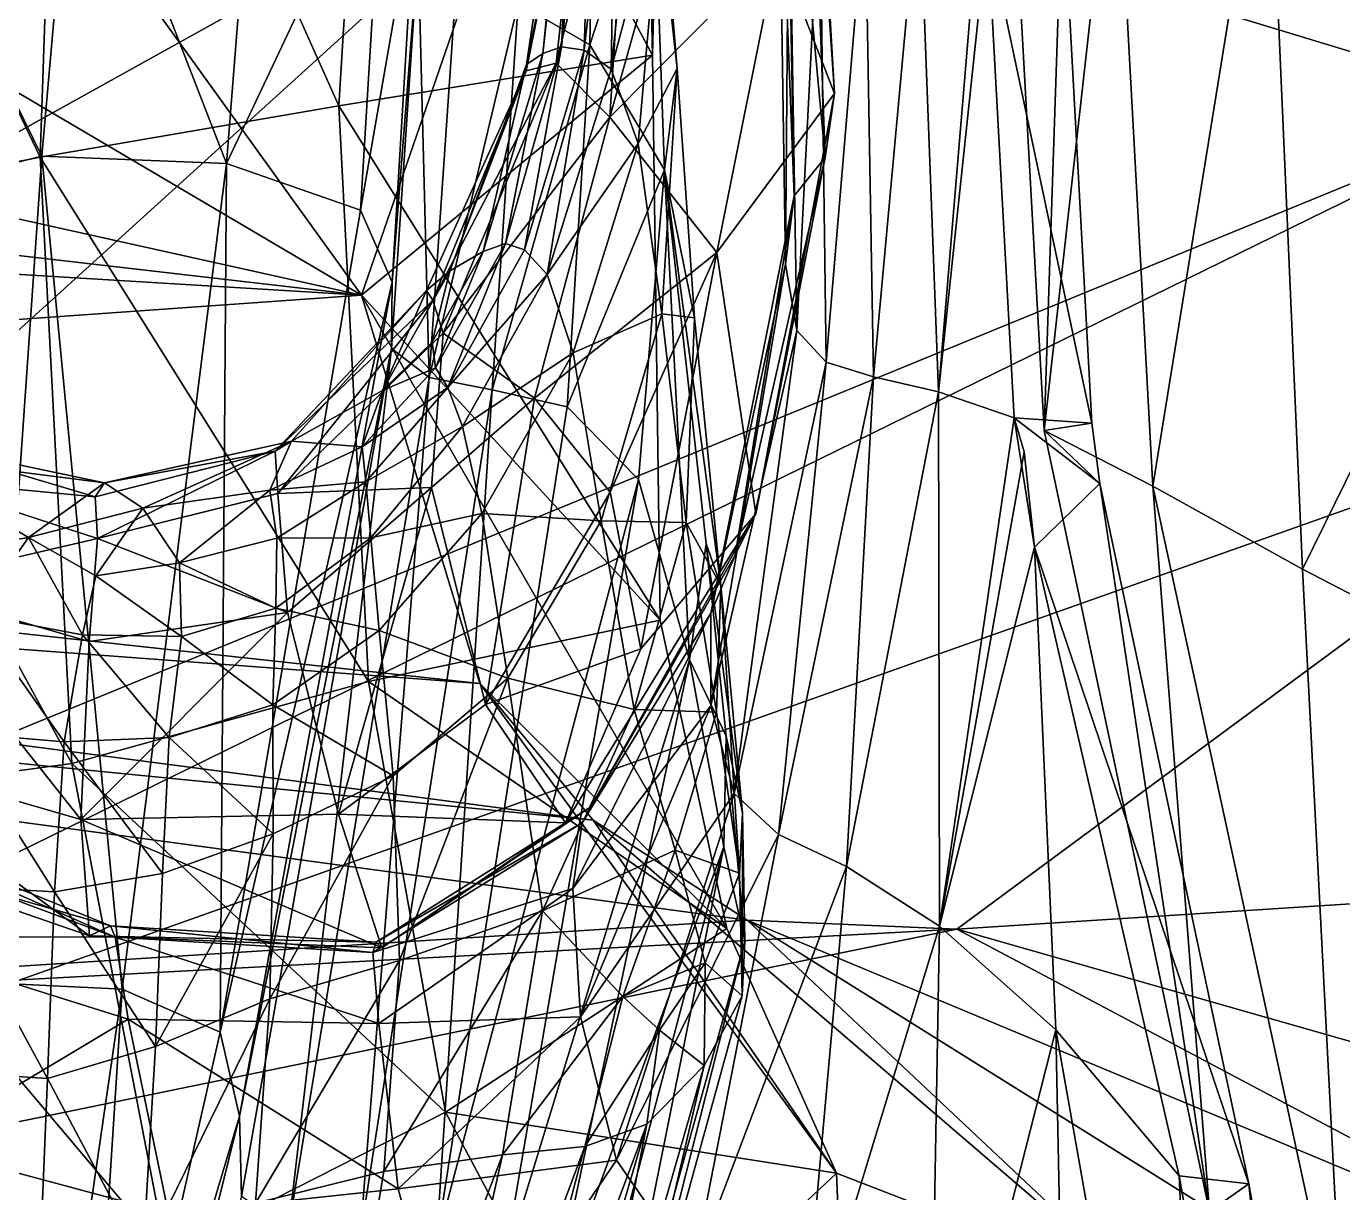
# Model space of a CAD drawing. Extents: x -76 to 76, y -20 to 79.
# Drawn here: x -4.464 to -1.975, y -7.374 to -5.168 of the extents above; entities that cross this region are included whole.
import ezdxf

# ---------------------------------------------------------------- set-up
doc = ezdxf.new("R2010")
doc.units = 0

msp = doc.modelspace()

# ---------------------------------------------------------------- linework, layer by layer
for points in [[(-3.1766, -2.7899, 19.738), (-3.4125, -4.7745, 20.4627), (-1.6097, -5.3225, 19.4562)], [(-1.2981, -3.4321, 19.0272), (-3.1766, -2.7899, 19.738), (-1.6097, -5.3225, 19.4562)], [(-6.3629, -4.1832, 17.3889), (-5.5453, -3.2967, 17.2856), (-3.8299, -5.6764, 16.5251)], [(-5.5453, -3.2967, 17.2856), (-3.3038, -4.1515, 16.7161), (-3.8299, -5.6764, 16.5251)], [(-4.438, -5.4158, 15.464), (-4.3948, -4.1533, 15.538), (-4.8818, -4.4888, 14.9676)], [(-4.438, -5.4158, 15.464), (-3.873, -5.3185, 15.9282), (-4.3948, -4.1533, 15.538)], [(-3.873, -5.3185, 15.9282), (-3.8071, -4.2389, 16.0713), (-4.3948, -4.1533, 15.538)], [(-3.8299, -5.6764, 16.5251), (-3.3038, -4.1515, 16.7161), (-3.2802, -5.223, 16.3668)], [(-3.2802, -5.223, 16.3668), (-3.2534, -4.1484, 16.5546), (-3.8071, -4.2389, 16.0713)], [(-3.3038, -4.1515, 16.7161), (-3.2534, -4.1484, 16.5546), (-3.2802, -5.223, 16.3668)], [(-3.8299, -5.6764, 16.5251), (-8.0601, -4.7362, 18.9545), (-6.3629, -4.1832, 17.3889)], [(-3.873, -5.3185, 15.9282), (-3.2802, -5.223, 16.3668), (-3.8071, -4.2389, 16.0713)], [(-3.4125, -4.7745, 20.4627), (-5.5939, -4.4285, 20.8979), (-6.3672, -6.4163, 20.0075)], [(-4.9475, -5.5166, 14.9487), (-4.438, -5.4158, 15.464), (-4.8818, -4.4888, 14.9676)], [(-2.9358, -5.2953, 9.3553), (-3.0429, -5.0191, 8.4177), (-2.9804, -4.5202, 9.4017)], [(-2.9358, -5.2953, 9.3553), (-2.9804, -4.5202, 9.4017), (-2.9844, -4.5793, 9.9267)], [(-2.9532, -5.4166, 9.8552), (-2.9844, -4.5793, 9.9267), (-3.0285, -4.6117, 10.1924)], [(-2.9532, -5.4166, 9.8552), (-2.9358, -5.2953, 9.3553), (-2.9844, -4.5793, 9.9267)], [(-3.3881, -4.6024, 4.6235), (-3.3987, -5.2035, 4.0485), (-3.5341, -5.1254, 4.0361)], [(-3.3881, -4.6024, 4.6235), (-3.2788, -4.8362, 4.6908), (-3.3987, -5.2035, 4.0485)], [(-3.0119, -5.4889, 10.0913), (-3.0285, -4.6117, 10.1924), (-3.0424, -4.7071, 10.3596)], [(-3.0119, -5.4889, 10.0913), (-2.9532, -5.4166, 9.8552), (-3.0285, -4.6117, 10.1924)], [(-3.429, -4.6441, 6.2504), (-3.3982, -4.6593, 6.4947), (-3.5184, -5.2404, 6.2767)], [(-3.429, -4.6441, 6.2504), (-3.5184, -5.2404, 6.2767), (-3.4875, -5.2196, 6.1831)], [(-3.4227, -4.6353, 6.0843), (-3.429, -4.6441, 6.2504), (-3.4875, -5.2196, 6.1831)], [(-3.4227, -4.6353, 6.0843), (-3.4875, -5.2196, 6.1831), (-3.4517, -5.2069, 6.1129)], [(-3.392, -4.6491, 5.9635), (-3.4227, -4.6353, 6.0843), (-3.4517, -5.2069, 6.1129)], [(-3.392, -4.6491, 5.9635), (-3.4517, -5.2069, 6.1129), (-3.4092, -5.2132, 6.0235)], [(-3.3483, -4.6829, 5.8349), (-3.392, -4.6491, 5.9635), (-3.4092, -5.2132, 6.0235)], [(-3.4619, -5.2378, 6.7825), (-3.5185, -5.2522, 6.4558), (-3.3982, -4.6593, 6.4947)], [(-3.3982, -4.6593, 6.4947), (-3.5185, -5.2522, 6.4558), (-3.5184, -5.2404, 6.2767)], [(-3.3176, -4.6648, 6.8503), (-3.4619, -5.2378, 6.7825), (-3.3982, -4.6593, 6.4947)], [(-3.4619, -5.2378, 6.7825), (-3.3176, -4.6648, 6.8503), (-3.3606, -5.3401, 7.3323)], [(-3.3176, -4.6648, 6.8503), (-3.1963, -4.7537, 7.4477), (-3.3606, -5.3401, 7.3323)], [(-4.738, -4.7966, 3.7078), (-4.3709, -4.6918, 3.7027), (-4.4347, -5.4137, 2.9741)], [(-4.0857, -5.4276, 2.9812), (-4.4347, -5.4137, 2.9741), (-4.3709, -4.6918, 3.7027)], [(-4.0287, -4.7083, 3.7056), (-4.0857, -5.4276, 2.9812), (-4.3709, -4.6918, 3.7027)], [(-3.3483, -4.6829, 5.8349), (-3.4092, -5.2132, 6.0235), (-3.3582, -5.2491, 5.8722)], [(-3.3033, -4.7338, 5.6451), (-3.3483, -4.6829, 5.8349), (-3.3582, -5.2491, 5.8722)], [(-2.334, -6.0378, 9.4713), (-2.4051, -4.732, 9.5636), (-2.1165, -4.6935, 9.1114)], [(-2.0507, -6.195, 9.0854), (-2.334, -6.0378, 9.4713), (-2.1165, -4.6935, 9.1114)], [(-2.0507, -6.195, 9.0854), (-2.1165, -4.6935, 9.1114), (-1.3888, -4.8505, 8.5318)], [(-4.0857, -5.4276, 2.9812), (-4.0287, -4.7083, 3.7056), (-3.7885, -4.7991, 3.7435)], [(-3.0284, -5.6182, 10.2372), (-3.0119, -5.4889, 10.0913), (-3.0424, -4.7071, 10.3596)], [(-3.0284, -5.6182, 10.2372), (-3.0424, -4.7071, 10.3596), (-3.022, -4.8175, 10.4572)], [(-11.5397, -5.2096, 20.4785), (-8.0601, -4.7362, 18.9545), (-3.8299, -5.6764, 16.5251)], [(-3.1963, -4.7537, 7.4477), (-3.0429, -5.0191, 8.4177), (-3.3606, -5.3401, 7.3323)], [(-3.3033, -4.7338, 5.6451), (-3.3582, -5.2491, 5.8722), (-3.2629, -4.8921, 5.3572)], [(-2.5392, -5.9328, 9.8161), (-2.602, -4.8044, 9.9543), (-2.4051, -4.732, 9.5636)], [(-2.334, -6.0378, 9.4713), (-2.5392, -5.9328, 9.8161), (-2.4051, -4.732, 9.5636)], [(-3.4125, -4.7745, 20.4627), (-6.3672, -6.4163, 20.0075), (-5.9989, -7.1221, 20.1649)], [(-1.6097, -5.3225, 19.4562), (-3.4125, -4.7745, 20.4627), (-5.9989, -7.1221, 20.1649)], [(-4.7806, -5.4993, 2.9787), (-4.738, -4.7966, 3.7078), (-4.4347, -5.4137, 2.9741)], [(-3.832, -5.5157, 3.0383), (-4.0857, -5.4276, 2.9812), (-3.7885, -4.7991, 3.7435)], [(-3.832, -5.5157, 3.0383), (-3.7885, -4.7991, 3.7435), (-3.7279, -4.9175, 3.8436)], [(-3.007, -5.7434, 10.3302), (-3.0284, -5.6182, 10.2372), (-3.022, -4.8175, 10.4572)], [(-3.007, -5.7434, 10.3302), (-3.022, -4.8175, 10.4572), (-2.9636, -4.8953, 10.514)], [(-2.739, -5.8593, 10.1872), (-2.7757, -4.8874, 10.312), (-2.6526, -4.8261, 10.057)], [(-2.6462, -4.9858, 10.0355), (-2.739, -5.8593, 10.1872), (-2.6526, -4.8261, 10.057)], [(-2.5046, -4.8968, 10.0594), (-2.602, -4.8044, 9.9543), (-2.5392, -5.9328, 9.8161)], [(-3.2788, -4.8362, 4.6908), (-3.2573, -5.4398, 4.0738), (-3.3987, -5.2035, 4.0485)], [(-3.2334, -5.2479, 4.934), (-3.2788, -4.8362, 4.6908), (-3.2629, -4.8921, 5.3572)], [(-3.2788, -4.8362, 4.6908), (-3.2334, -5.2479, 4.934), (-3.2573, -5.4398, 4.0738)], [(-1.3806, -6.542, 8.5652), (-2.0507, -6.195, 9.0854), (-1.3888, -4.8505, 8.5318)], [(-3.3582, -5.2491, 5.8722), (-3.3067, -5.3901, 5.6179), (-3.2629, -4.8921, 5.3572)], [(-3.2334, -5.2479, 4.934), (-3.2629, -4.8921, 5.3572), (-3.3067, -5.3901, 5.6179)], [(-2.9516, -5.8034, 10.407), (-3.007, -5.7434, 10.3302), (-2.9636, -4.8953, 10.514)], [(-2.9516, -5.8034, 10.407), (-2.9636, -4.8953, 10.514), (-2.8779, -4.924, 10.4817)], [(-2.8623, -5.8311, 10.3865), (-2.8779, -4.924, 10.4817), (-2.7757, -4.8874, 10.312)], [(-2.739, -5.8593, 10.1872), (-2.8623, -5.8311, 10.3865), (-2.7757, -4.8874, 10.312)], [(-2.6462, -4.9858, 10.0355), (-2.5046, -4.8968, 10.0594), (-2.4493, -5.9186, 9.9314)], [(-2.4493, -5.9186, 9.9314), (-2.5046, -4.8968, 10.0594), (-2.5392, -5.9328, 9.8161)], [(-3.7722, -5.6523, 3.1841), (-3.832, -5.5157, 3.0383), (-3.7279, -4.9175, 3.8436)], [(-3.7722, -5.6523, 3.1841), (-3.7279, -4.9175, 3.8436), (-3.723, -5.0241, 3.9506)], [(-2.8623, -5.8311, 10.3865), (-2.9516, -5.8034, 10.407), (-2.8779, -4.924, 10.4817)], [(-2.5959, -5.9085, 9.9172), (-2.739, -5.8593, 10.1872), (-2.6462, -4.9858, 10.0355)], [(-2.5959, -5.9085, 9.9172), (-2.6462, -4.9858, 10.0355), (-2.4493, -5.9186, 9.9314)], [(-3.7022, -5.8321, 3.4085), (-3.7733, -5.7777, 3.3352), (-3.723, -5.0241, 3.9506)], [(-3.7733, -5.7777, 3.3352), (-3.7722, -5.6523, 3.1841), (-3.723, -5.0241, 3.9506)], [(-3.6504, -5.0795, 4.0091), (-3.7022, -5.8321, 3.4085), (-3.723, -5.0241, 3.9506)], [(-3.0429, -5.0191, 8.4177), (-3.1581, -5.5962, 8.3788), (-3.3606, -5.3401, 7.3323)], [(-3.0429, -5.0191, 8.4177), (-2.9358, -5.2953, 9.3553), (-3.1581, -5.5962, 8.3788)], [(-3.7022, -5.8321, 3.4085), (-3.6504, -5.0795, 4.0091), (-3.5341, -5.1254, 4.0361)], [(-3.5833, -5.8554, 3.4342), (-3.7022, -5.8321, 3.4085), (-3.5341, -5.1254, 4.0361)], [(-3.5833, -5.8554, 3.4342), (-3.5341, -5.1254, 4.0361), (-3.3987, -5.2035, 4.0485)], [(-7.9246, -5.2033, 17.828), (-11.5397, -5.2096, 20.4785), (-3.8299, -5.6764, 16.5251)], [(-7.7757, -5.9558, 17.5061), (-7.9246, -5.2033, 17.828), (-3.8299, -5.6764, 16.5251)], [(-3.2802, -5.223, 16.3668), (-3.873, -5.3185, 15.9282), (-3.2654, -6.291, 16.1163)], [(-3.2654, -6.291, 16.1163), (-3.8299, -5.6764, 16.5251), (-3.2802, -5.223, 16.3668)], [(-3.5998, -5.5941, 6.2449), (-3.4875, -5.2196, 6.1831), (-3.5184, -5.2404, 6.2767)], [(-3.5998, -5.5941, 6.2449), (-3.5577, -5.5787, 6.2029), (-3.4875, -5.2196, 6.1831)], [(-3.441, -5.8875, 3.4427), (-3.5833, -5.8554, 3.4342), (-3.3987, -5.2035, 4.0485)], [(-3.5577, -5.5787, 6.2029), (-3.4517, -5.2069, 6.1129), (-3.4875, -5.2196, 6.1831)], [(-3.5577, -5.5787, 6.2029), (-3.5222, -5.5911, 6.1408), (-3.4517, -5.2069, 6.1129)], [(-3.5222, -5.5911, 6.1408), (-3.4092, -5.2132, 6.0235), (-3.4517, -5.2069, 6.1129)], [(-3.5222, -5.5911, 6.1408), (-3.4788, -5.6377, 6.0236), (-3.4092, -5.2132, 6.0235)], [(-3.4788, -5.6377, 6.0236), (-3.3582, -5.2491, 5.8722), (-3.4092, -5.2132, 6.0235)], [(-3.441, -5.8875, 3.4427), (-3.3987, -5.2035, 4.0485), (-3.2573, -5.4398, 4.0738)], [(-3.695, -5.6858, 6.7068), (-3.4619, -5.2378, 6.7825), (-3.6755, -5.7483, 7.0012)], [(-3.4619, -5.2378, 6.7825), (-3.695, -5.6858, 6.7068), (-3.5185, -5.2522, 6.4558)], [(-3.4619, -5.2378, 6.7825), (-3.3606, -5.3401, 7.3323), (-3.6755, -5.7483, 7.0012)], [(-3.6628, -5.6304, 6.3014), (-3.5184, -5.2404, 6.2767), (-3.5185, -5.2522, 6.4558)], [(-3.6628, -5.6304, 6.3014), (-3.5998, -5.5941, 6.2449), (-3.5184, -5.2404, 6.2767)], [(-3.3582, -5.2491, 5.8722), (-3.4788, -5.6377, 6.0236), (-3.3067, -5.3901, 5.6179)], [(-3.2625, -5.712, 5.2198), (-3.2334, -5.2479, 4.934), (-3.3067, -5.3901, 5.6179)], [(-3.2334, -5.2479, 4.934), (-3.2625, -5.712, 5.2198), (-3.2007, -5.7196, 4.4764)], [(-3.2334, -5.2479, 4.934), (-3.2007, -5.7196, 4.4764), (-3.2573, -5.4398, 4.0738)], [(-3.695, -5.6858, 6.7068), (-3.7075, -5.6676, 6.4347), (-3.5185, -5.2522, 6.4558)], [(-3.7075, -5.6676, 6.4347), (-3.6628, -5.6304, 6.3014), (-3.5185, -5.2522, 6.4558)], [(-2.9358, -5.2953, 9.3553), (-3.0847, -6.0899, 9.3965), (-3.1581, -5.5962, 8.3788)], [(-2.9358, -5.2953, 9.3553), (-2.9532, -5.4166, 9.8552), (-3.0847, -6.0899, 9.3965)], [(-5.9989, -7.1221, 20.1649), (-6.2675, -7.6063, 19.3581), (-1.6097, -5.3225, 19.4562)], [(-6.2675, -7.6063, 19.3581), (-1.318, -5.8511, 18.2541), (-1.6097, -5.3225, 19.4562)], [(-3.873, -5.3185, 15.9282), (-4.438, -5.4158, 15.464), (-3.8172, -6.4069, 15.6624)], [(-3.873, -5.3185, 15.9282), (-3.8172, -6.4069, 15.6624), (-3.2654, -6.291, 16.1163)], [(-3.6755, -5.7483, 7.0012), (-3.3606, -5.3401, 7.3323), (-3.5028, -5.8712, 7.6592)], [(-3.5028, -5.8712, 7.6592), (-3.3606, -5.3401, 7.3323), (-3.1581, -5.5962, 8.3788)], [(-3.4788, -5.6377, 6.0236), (-3.4296, -5.7859, 5.799), (-3.3067, -5.3901, 5.6179)], [(-3.2625, -5.712, 5.2198), (-3.3067, -5.3901, 5.6179), (-3.4296, -5.7859, 5.799)], [(-4.438, -5.4158, 15.464), (-4.9475, -5.5166, 14.9487), (-4.378, -6.5623, 15.1968)], [(-4.7806, -5.4993, 2.9787), (-4.4347, -5.4137, 2.9741), (-4.5439, -6.9765, 1.5777)], [(-4.2824, -6.9889, 1.6107), (-4.5439, -6.9765, 1.5777), (-4.4347, -5.4137, 2.9741)], [(-4.438, -5.4158, 15.464), (-4.378, -6.5623, 15.1968), (-3.8172, -6.4069, 15.6624)], [(-4.0857, -5.4276, 2.9812), (-4.2824, -6.9889, 1.6107), (-4.4347, -5.4137, 2.9741)], [(-2.9532, -5.4166, 9.8552), (-3.0119, -5.4889, 10.0913), (-3.1236, -6.1685, 9.8343)], [(-2.9532, -5.4166, 9.8552), (-3.1236, -6.1685, 9.8343), (-3.0847, -6.0899, 9.3965)], [(-4.2824, -6.9889, 1.6107), (-4.0857, -5.4276, 2.9812), (-4.0971, -7.07, 1.6915)], [(-4.0857, -5.4276, 2.9812), (-3.832, -5.5157, 3.0383), (-4.0971, -7.07, 1.6915)], [(-3.3062, -6.0254, 3.4119), (-3.441, -5.8875, 3.4427), (-3.2573, -5.4398, 4.0738)], [(-3.2098, -6.3659, 3.3194), (-3.3062, -6.0254, 3.4119), (-3.2573, -5.4398, 4.0738)], [(-3.1505, -6.2257, 4.0849), (-3.1784, -6.1466, 3.7243), (-3.2573, -5.4398, 4.0738)], [(-3.1784, -6.1466, 3.7243), (-3.2098, -6.3659, 3.3194), (-3.2573, -5.4398, 4.0738)], [(-3.2007, -5.7196, 4.4764), (-3.1505, -6.2257, 4.0849), (-3.2573, -5.4398, 4.0738)], [(-3.0119, -5.4889, 10.0913), (-3.0284, -5.6182, 10.2372), (-3.1697, -6.2777, 10.0364)], [(-3.0119, -5.4889, 10.0913), (-3.1697, -6.2777, 10.0364), (-3.1236, -6.1685, 9.8343)], [(-4.9475, -5.5166, 14.9487), (-4.9197, -6.6352, 14.6678), (-4.378, -6.5623, 15.1968)], [(-3.832, -5.5157, 3.0383), (-3.7722, -5.6523, 3.1841), (-4.0971, -7.07, 1.6915)], [(-3.5998, -5.5941, 6.2449), (-3.6628, -5.6304, 6.3014), (-3.6968, -5.7654, 6.2742)], [(-3.5998, -5.5941, 6.2449), (-3.6968, -5.7654, 6.2742), (-3.6901, -5.8143, 6.2601)], [(-3.5577, -5.5787, 6.2029), (-3.5998, -5.5941, 6.2449), (-3.6901, -5.8143, 6.2601)], [(-3.5577, -5.5787, 6.2029), (-3.6901, -5.8143, 6.2601), (-3.6666, -5.8515, 6.2152)], [(-3.5222, -5.5911, 6.1408), (-3.5577, -5.5787, 6.2029), (-3.6666, -5.8515, 6.2152)], [(-3.4788, -5.6377, 6.0236), (-3.5222, -5.5911, 6.1408), (-3.6666, -5.8515, 6.2152)], [(-3.3597, -6.0493, 8.3074), (-3.5028, -5.8712, 7.6592), (-3.1581, -5.5962, 8.3788)], [(-3.3597, -6.0493, 8.3074), (-3.1581, -5.5962, 8.3788), (-3.3017, -6.3451, 8.9485)], [(-3.1581, -5.5962, 8.3788), (-3.0847, -6.0899, 9.3965), (-3.3017, -6.3451, 8.9485)], [(-3.0284, -5.6182, 10.2372), (-3.1694, -6.4534, 10.1598), (-3.1697, -6.2777, 10.0364)], [(-3.0284, -5.6182, 10.2372), (-3.007, -5.7434, 10.3302), (-3.1694, -6.4534, 10.1598)], [(-3.6628, -5.6304, 6.3014), (-3.7075, -5.6676, 6.4347), (-3.7902, -5.857, 6.3157)], [(-3.6628, -5.6304, 6.3014), (-3.7902, -5.857, 6.3157), (-3.6968, -5.7654, 6.2742)], [(-3.6389, -5.9248, 6.1233), (-3.4788, -5.6377, 6.0236), (-3.6666, -5.8515, 6.2152)], [(-3.4788, -5.6377, 6.0236), (-3.6389, -5.9248, 6.1233), (-3.4296, -5.7859, 5.799)], [(-3.7722, -5.6523, 3.1841), (-4.0611, -7.2289, 1.8328), (-4.0971, -7.07, 1.6915)], [(-3.7722, -5.6523, 3.1841), (-3.7733, -5.7777, 3.3352), (-4.0611, -7.2289, 1.8328)], [(-3.695, -5.6858, 6.7068), (-3.9934, -5.9717, 6.6486), (-3.7075, -5.6676, 6.4347)], [(-3.9934, -5.9717, 6.6486), (-3.9624, -5.9528, 6.4046), (-3.7075, -5.6676, 6.4347)], [(-3.7075, -5.6676, 6.4347), (-3.9624, -5.9528, 6.4046), (-3.7902, -5.857, 6.3157)], [(-3.6067, -6.4112, 16.6429), (-7.7757, -5.9558, 17.5061), (-3.8299, -5.6764, 16.5251)], [(-3.9934, -5.9717, 6.6486), (-3.695, -5.6858, 6.7068), (-3.9884, -6.0518, 6.894)], [(-3.695, -5.6858, 6.7068), (-3.6755, -5.7483, 7.0012), (-3.9884, -6.0518, 6.894)], [(-3.2654, -6.291, 16.1163), (-3.1391, -6.8741, 15.7452), (-3.8299, -5.6764, 16.5251)], [(-3.8299, -5.6764, 16.5251), (-3.1391, -6.8741, 15.7452), (-3.6067, -6.4112, 16.6429)], [(-3.3769, -6.1031, 5.4149), (-3.2625, -5.712, 5.2198), (-3.4296, -5.7859, 5.799)], [(-3.2625, -5.712, 5.2198), (-3.3769, -6.1031, 5.4149), (-3.2164, -6.1064, 4.7655)], [(-3.2625, -5.712, 5.2198), (-3.2164, -6.1064, 4.7655), (-3.2007, -5.7196, 4.4764)], [(-3.1505, -6.2257, 4.0849), (-3.2007, -5.7196, 4.4764), (-3.2164, -6.1064, 4.7655)], [(-3.6755, -5.7483, 7.0012), (-3.6979, -6.0406, 7.3684), (-3.9884, -6.0518, 6.894)], [(-3.6979, -6.0406, 7.3684), (-3.6755, -5.7483, 7.0012), (-3.5028, -5.8712, 7.6592)], [(-3.007, -5.7434, 10.3302), (-3.1255, -6.6187, 10.2445), (-3.1694, -6.4534, 10.1598)], [(-3.007, -5.7434, 10.3302), (-2.9516, -5.8034, 10.407), (-3.1255, -6.6187, 10.2445)], [(-3.6901, -5.8143, 6.2601), (-3.6968, -5.7654, 6.2742), (-3.7902, -5.857, 6.3157)], [(-3.7733, -5.7777, 3.3352), (-4.0573, -7.381, 1.9652), (-4.0611, -7.2289, 1.8328)], [(-3.9684, -7.4423, 2.0187), (-4.0573, -7.381, 1.9652), (-3.7733, -5.7777, 3.3352)], [(-3.7022, -5.8321, 3.4085), (-3.9684, -7.4423, 2.0187), (-3.7733, -5.7777, 3.3352)], [(-3.6389, -5.9248, 6.1233), (-3.6027, -6.0895, 5.9205), (-3.4296, -5.7859, 5.799)], [(-3.3769, -6.1031, 5.4149), (-3.4296, -5.7859, 5.799), (-3.6027, -6.0895, 5.9205)], [(-3.8287, -5.9634, 6.3109), (-3.6901, -5.8143, 6.2601), (-3.7902, -5.857, 6.3157)], [(-3.6901, -5.8143, 6.2601), (-3.8287, -5.9634, 6.3109), (-3.6666, -5.8515, 6.2152)], [(-2.9516, -5.8034, 10.407), (-3.0414, -6.6967, 10.3305), (-3.1255, -6.6187, 10.2445)], [(-2.9516, -5.8034, 10.407), (-2.8623, -5.8311, 10.3865), (-3.0414, -6.6967, 10.3305)], [(-3.9684, -7.4423, 2.0187), (-3.7022, -5.8321, 3.4085), (-3.8328, -7.4567, 2.0286)], [(-3.7022, -5.8321, 3.4085), (-3.5833, -5.8554, 3.4342), (-3.8328, -7.4567, 2.0286)], [(-2.8623, -5.8311, 10.3865), (-2.9133, -6.7572, 10.3274), (-3.0414, -6.6967, 10.3305)], [(-2.8623, -5.8311, 10.3865), (-2.739, -5.8593, 10.1872), (-2.9133, -6.7572, 10.3274)], [(-1.318, -5.8511, 18.2541), (-6.2675, -7.6063, 19.3581), (-2.7046, -6.8753, 17.3004)], [(-3.8287, -5.9634, 6.3109), (-3.7902, -5.857, 6.3157), (-3.9624, -5.9528, 6.4046)], [(-3.6886, -7.4682, 2.03), (-3.8328, -7.4567, 2.0286), (-3.5833, -5.8554, 3.4342)], [(-3.8287, -5.9634, 6.3109), (-3.8217, -6.0295, 6.2748), (-3.6666, -5.8515, 6.2152)], [(-3.6389, -5.9248, 6.1233), (-3.6666, -5.8515, 6.2152), (-3.8217, -6.0295, 6.2748)], [(-3.5959, -6.4508, 8.2285), (-3.6979, -6.0406, 7.3684), (-3.5028, -5.8712, 7.6592)], [(-3.441, -5.8875, 3.4427), (-3.6886, -7.4682, 2.03), (-3.5833, -5.8554, 3.4342)], [(-3.3597, -6.0493, 8.3074), (-3.5959, -6.4508, 8.2285), (-3.5028, -5.8712, 7.6592)], [(-2.739, -5.8593, 10.1872), (-2.7373, -6.8701, 10.1448), (-2.9133, -6.7572, 10.3274)], [(-2.739, -5.8593, 10.1872), (-2.5959, -5.9085, 9.9172), (-2.7373, -6.8701, 10.1448)], [(-2.7046, -6.8753, 17.3004), (-0.8911, -6.759, 16.9284), (-1.318, -5.8511, 18.2541)], [(-3.441, -5.8875, 3.4427), (-3.3062, -6.0254, 3.4119), (-3.6886, -7.4682, 2.03)], [(-2.5959, -5.9085, 9.9172), (-2.5774, -5.9727, 9.88), (-2.7373, -6.8701, 10.1448)], [(-2.5959, -5.9085, 9.9172), (-2.4493, -5.9186, 9.9314), (-2.4339, -6.0328, 9.9169)], [(-2.5774, -5.9727, 9.88), (-2.5959, -5.9085, 9.9172), (-2.5573, -6.1534, 9.8652)], [(-2.5573, -6.1534, 9.8652), (-2.5959, -5.9085, 9.9172), (-2.4339, -6.0328, 9.9169)], [(-2.4493, -5.9186, 9.9314), (-2.5392, -5.9328, 9.8161), (-2.4339, -6.0328, 9.9169)], [(-3.8124, -6.1354, 6.1953), (-3.6389, -5.9248, 6.1233), (-3.8217, -6.0295, 6.2748)], [(-3.6389, -5.9248, 6.1233), (-3.8124, -6.1354, 6.1953), (-3.6027, -6.0895, 5.9205)], [(-2.5392, -5.9328, 9.8161), (-2.334, -6.0378, 9.4713), (-2.2266, -7.4093, 9.5609)], [(-2.4339, -6.0328, 9.9169), (-2.5392, -5.9328, 9.8161), (-2.2266, -7.4093, 9.5609)], [(-7.6702, -6.1079, 17.7299), (-7.7757, -5.9558, 17.5061), (-3.6067, -6.4112, 16.6429)], [(-4.6766, -5.9558, 6.6505), (-4.7206, -5.9797, 6.3954), (-4.3164, -6.0318, 6.4387)], [(-4.3336, -6.058, 6.6334), (-4.6766, -5.9558, 6.6505), (-4.3164, -6.0318, 6.4387)], [(-4.6766, -5.9558, 6.6505), (-4.3336, -6.058, 6.6334), (-4.6705, -6.026, 6.8784)], [(-4.3336, -6.058, 6.6334), (-3.9934, -5.9717, 6.6486), (-4.3293, -6.137, 6.8569)], [(-4.3336, -6.058, 6.6334), (-4.3164, -6.0318, 6.4387), (-3.9934, -5.9717, 6.6486)], [(-3.9934, -5.9717, 6.6486), (-3.9884, -6.0518, 6.894), (-4.3293, -6.137, 6.8569)], [(-4.3164, -6.0318, 6.4387), (-3.9624, -5.9528, 6.4046), (-3.9934, -5.9717, 6.6486)], [(-4.3164, -6.0318, 6.4387), (-4.2433, -6.0797, 6.3553), (-3.9624, -5.9528, 6.4046)], [(-4.2433, -6.0797, 6.3553), (-4.0032, -6.0454, 6.3458), (-3.9624, -5.9528, 6.4046)], [(-4.0032, -6.0454, 6.3458), (-3.8287, -5.9634, 6.3109), (-3.9624, -5.9528, 6.4046)], [(-3.8287, -5.9634, 6.3109), (-4.0032, -6.0454, 6.3458), (-3.8217, -6.0295, 6.2748)], [(-2.5774, -5.9727, 9.88), (-2.5573, -6.1534, 9.8652), (-2.7373, -6.8701, 10.1448)], [(-4.4595, -6.1351, 6.3267), (-4.7206, -5.9797, 6.3954), (-4.7766, -6.1868, 6.2432)], [(-4.3164, -6.0318, 6.4387), (-4.7206, -5.9797, 6.3954), (-4.4595, -6.1351, 6.3267)], [(-4.7122, -6.2256, 7.2352), (-4.6705, -6.026, 6.8784), (-4.3293, -6.137, 6.8569)], [(-4.3336, -6.058, 6.6334), (-4.3293, -6.137, 6.8569), (-4.6705, -6.026, 6.8784)], [(-4.2433, -6.0797, 6.3553), (-4.3164, -6.0318, 6.4387), (-4.4595, -6.1351, 6.3267)], [(-4.2433, -6.0797, 6.3553), (-4.1745, -6.1827, 6.3148), (-4.0032, -6.0454, 6.3458)], [(-4.1745, -6.1827, 6.3148), (-3.9901, -6.1362, 6.3109), (-4.0032, -6.0454, 6.3458)], [(-4.0032, -6.0454, 6.3458), (-3.9901, -6.1362, 6.3109), (-3.8217, -6.0295, 6.2748)], [(-3.8124, -6.1354, 6.1953), (-3.8217, -6.0295, 6.2748), (-3.9901, -6.1362, 6.3109)], [(-3.6979, -6.0406, 7.3684), (-3.9703, -6.2764, 7.2541), (-3.9884, -6.0518, 6.894)], [(-3.8736, -6.6583, 8.1981), (-3.9703, -6.2764, 7.2541), (-3.6979, -6.0406, 7.3684)], [(-3.5959, -6.4508, 8.2285), (-3.8736, -6.6583, 8.1981), (-3.6979, -6.0406, 7.3684)], [(-3.3062, -6.0254, 3.4119), (-3.561, -7.5108, 2.0496), (-3.6886, -7.4682, 2.03)], [(-3.3062, -6.0254, 3.4119), (-3.2098, -6.3659, 3.3194), (-3.561, -7.5108, 2.0496)], [(-2.5573, -6.1534, 9.8652), (-2.4339, -6.0328, 9.9169), (-2.1523, -7.3572, 9.6752)], [(-2.1523, -7.3572, 9.6752), (-2.4339, -6.0328, 9.9169), (-2.2266, -7.4093, 9.5609)], [(-2.334, -6.0378, 9.4713), (-1.9727, -7.7063, 9.3211), (-2.2266, -7.4093, 9.5609)], [(-2.334, -6.0378, 9.4713), (-2.0507, -6.195, 9.0854), (-1.9727, -7.7063, 9.3211)], [(-4.3293, -6.137, 6.8569), (-3.9884, -6.0518, 6.894), (-3.9703, -6.2764, 7.2541)], [(-3.5959, -6.4508, 8.2285), (-3.3597, -6.0493, 8.3074), (-3.3017, -6.3451, 8.9485)], [(-4.2433, -6.0797, 6.3553), (-4.4595, -6.1351, 6.3267), (-4.3323, -6.2072, 6.2996)], [(-4.1745, -6.1827, 6.3148), (-4.2433, -6.0797, 6.3553), (-4.3323, -6.2072, 6.2996)], [(-3.8124, -6.1354, 6.1953), (-3.7965, -6.3109, 6.0027), (-3.6027, -6.0895, 5.9205)], [(-3.5537, -6.401, 5.543), (-3.6027, -6.0895, 5.9205), (-3.7965, -6.3109, 6.0027)], [(-3.5537, -6.401, 5.543), (-3.3769, -6.1031, 5.4149), (-3.6027, -6.0895, 5.9205)], [(-3.4443, -6.6742, 9.1767), (-3.3017, -6.3451, 8.9485), (-3.0847, -6.0899, 9.3965)], [(-3.3962, -6.6441, 9.6714), (-3.4443, -6.6742, 9.1767), (-3.0847, -6.0899, 9.3965)], [(-3.3962, -6.6441, 9.6714), (-3.0847, -6.0899, 9.3965), (-3.1236, -6.1685, 9.8343)], [(-3.3918, -6.6691, 16.8067), (-7.6702, -6.1079, 17.7299), (-3.6067, -6.4112, 16.6429)], [(-7.5442, -6.2582, 18.0124), (-7.6702, -6.1079, 17.7299), (-3.3918, -6.6691, 16.8067)], [(-3.3769, -6.1031, 5.4149), (-3.5537, -6.401, 5.543), (-3.3146, -6.4598, 4.9391)], [(-3.3769, -6.1031, 5.4149), (-3.3146, -6.4598, 4.9391), (-3.2164, -6.1064, 4.7655)], [(-3.1589, -6.465, 4.3427), (-3.2164, -6.1064, 4.7655), (-3.3146, -6.4598, 4.9391)], [(-3.1589, -6.465, 4.3427), (-3.1505, -6.2257, 4.0849), (-3.2164, -6.1064, 4.7655)], [(-4.5626, -6.2802, 6.247), (-4.4595, -6.1351, 6.3267), (-4.7766, -6.1868, 6.2432)], [(-4.3451, -6.3317, 7.2111), (-4.7122, -6.2256, 7.2352), (-4.3293, -6.137, 6.8569)], [(-4.5626, -6.2802, 6.247), (-4.3577, -6.3188, 6.2453), (-4.4595, -6.1351, 6.3267)], [(-4.3577, -6.3188, 6.2453), (-4.3323, -6.2072, 6.2996), (-4.4595, -6.1351, 6.3267)], [(-4.3451, -6.3317, 7.2111), (-4.3293, -6.137, 6.8569), (-3.9703, -6.2764, 7.2541)], [(-3.9921, -6.2683, 6.2376), (-3.9901, -6.1362, 6.3109), (-4.1745, -6.1827, 6.3148)], [(-3.8124, -6.1354, 6.1953), (-3.9921, -6.2683, 6.2376), (-3.7965, -6.3109, 6.0027)], [(-3.9921, -6.2683, 6.2376), (-3.8124, -6.1354, 6.1953), (-3.9901, -6.1362, 6.3109)], [(-3.2098, -6.3659, 3.3194), (-3.1784, -6.1466, 3.7243), (-3.1408, -6.5108, 3.5754)], [(-3.1505, -6.2257, 4.0849), (-3.1096, -6.6553, 3.7434), (-3.1784, -6.1466, 3.7243)], [(-3.1096, -6.6553, 3.7434), (-3.1408, -6.5108, 3.5754), (-3.1784, -6.1466, 3.7243)], [(-3.4131, -6.6742, 9.9075), (-3.3962, -6.6441, 9.6714), (-3.1236, -6.1685, 9.8343)], [(-3.4131, -6.6742, 9.9075), (-3.1236, -6.1685, 9.8343), (-3.1697, -6.2777, 10.0364)], [(-2.5573, -6.1534, 9.8652), (-2.5173, -7.0656, 9.8699), (-2.7373, -6.8701, 10.1448)], [(-2.2841, -7.3416, 9.6189), (-2.5173, -7.0656, 9.8699), (-2.5573, -6.1534, 9.8652)], [(-2.2841, -7.3416, 9.6189), (-2.5573, -6.1534, 9.8652), (-2.1523, -7.3572, 9.6752)], [(-4.1707, -6.3222, 6.2482), (-4.1745, -6.1827, 6.3148), (-4.3323, -6.2072, 6.2996)], [(-4.1707, -6.3222, 6.2482), (-3.9921, -6.2683, 6.2376), (-4.1745, -6.1827, 6.3148)], [(-2.0507, -6.195, 9.0854), (-1.3806, -6.542, 8.5652), (-1.9727, -7.7063, 9.3211)], [(-4.3577, -6.3188, 6.2453), (-4.1707, -6.3222, 6.2482), (-4.3323, -6.2072, 6.2996)], [(-4.361, -6.6682, 8.2169), (-4.8323, -6.5319, 8.2692), (-4.7122, -6.2256, 7.2352)], [(-4.3451, -6.3317, 7.2111), (-4.361, -6.6682, 8.2169), (-4.7122, -6.2256, 7.2352)], [(-3.1505, -6.2257, 4.0849), (-3.1589, -6.465, 4.3427), (-3.1153, -6.7695, 3.9562)], [(-3.1096, -6.6553, 3.7434), (-3.1505, -6.2257, 4.0849), (-3.1153, -6.7695, 3.9562)], [(-3.1007, -6.8585, 16.9965), (-7.5442, -6.2582, 18.0124), (-3.3918, -6.6691, 16.8067)], [(-7.5442, -6.2582, 18.0124), (-3.1007, -6.8585, 16.9965), (-7.3174, -7.1249, 18.2271)], [(-3.9921, -6.2683, 6.2376), (-4.1707, -6.3222, 6.2482), (-3.9981, -6.4515, 6.0536)], [(-3.9921, -6.2683, 6.2376), (-3.9981, -6.4515, 6.0536), (-3.7965, -6.3109, 6.0027)], [(-4.5626, -6.2802, 6.247), (-4.6008, -6.5034, 6.0656), (-4.3923, -6.5215, 6.085)], [(-4.3577, -6.3188, 6.2453), (-4.5626, -6.2802, 6.247), (-4.3923, -6.5215, 6.085)], [(-4.361, -6.6682, 8.2169), (-4.3451, -6.3317, 7.2111), (-3.9703, -6.2764, 7.2541)], [(-3.8736, -6.6583, 8.1981), (-4.361, -6.6682, 8.2169), (-3.9703, -6.2764, 7.2541)], [(-3.1391, -6.8741, 15.7452), (-3.2654, -6.291, 16.1163), (-3.8172, -6.4069, 15.6624)], [(-3.4308, -6.7986, 10.0889), (-3.1697, -6.2777, 10.0364), (-3.1694, -6.4534, 10.1598)], [(-3.4308, -6.7986, 10.0889), (-3.4131, -6.6742, 9.9075), (-3.1697, -6.2777, 10.0364)], [(-4.3577, -6.3188, 6.2453), (-4.3923, -6.5215, 6.085), (-4.194, -6.513, 6.081)], [(-4.1707, -6.3222, 6.2482), (-4.3577, -6.3188, 6.2453), (-4.194, -6.513, 6.081)], [(-3.7701, -6.5854, 5.6274), (-3.7965, -6.3109, 6.0027), (-3.9981, -6.4515, 6.0536)], [(-3.7701, -6.5854, 5.6274), (-3.5537, -6.401, 5.543), (-3.7965, -6.3109, 6.0027)], [(-4.1707, -6.3222, 6.2482), (-4.194, -6.513, 6.081), (-3.9981, -6.4515, 6.0536)], [(-3.4443, -6.6742, 9.1767), (-3.5959, -6.4508, 8.2285), (-3.3017, -6.3451, 8.9485)], [(-3.2098, -6.3659, 3.3194), (-3.4752, -7.6187, 2.1139), (-3.561, -7.5108, 2.0496)], [(-3.2098, -6.3659, 3.3194), (-3.145, -6.7198, 3.2868), (-3.4752, -7.6187, 2.1139)], [(-3.145, -6.7198, 3.2868), (-3.2098, -6.3659, 3.3194), (-3.1408, -6.5108, 3.5754)], [(-3.6712, -7.2214, 15.3141), (-3.8172, -6.4069, 15.6624), (-4.378, -6.5623, 15.1968)], [(-3.6712, -7.2214, 15.3141), (-3.1391, -6.8741, 15.7452), (-3.8172, -6.4069, 15.6624)], [(-3.7701, -6.5854, 5.6274), (-3.7585, -6.9345, 5.0977), (-3.5537, -6.401, 5.543)], [(-3.7585, -6.9345, 5.0977), (-3.4876, -6.8406, 4.9619), (-3.5537, -6.401, 5.543)], [(-3.6067, -6.4112, 16.6429), (-2.9323, -7.3367, 15.4423), (-3.3918, -6.6691, 16.8067)], [(-3.1391, -6.8741, 15.7452), (-2.9323, -7.3367, 15.4423), (-3.6067, -6.4112, 16.6429)], [(-3.5537, -6.401, 5.543), (-3.4876, -6.8406, 4.9619), (-3.3146, -6.4598, 4.9391)], [(-3.9973, -6.6954, 5.6865), (-3.9981, -6.4515, 6.0536), (-4.194, -6.513, 6.081)], [(-3.9973, -6.6954, 5.6865), (-3.7701, -6.5854, 5.6274), (-3.9981, -6.4515, 6.0536)], [(-3.5959, -6.4508, 8.2285), (-3.4443, -6.6742, 9.1767), (-3.8736, -6.6583, 8.1981)], [(-3.2369, -6.7264, 4.4392), (-3.3146, -6.4598, 4.9391), (-3.4876, -6.8406, 4.9619)], [(-3.4163, -7.0413, 10.2001), (-3.4308, -6.7986, 10.0889), (-3.1694, -6.4534, 10.1598)], [(-3.4163, -7.0413, 10.2001), (-3.1694, -6.4534, 10.1598), (-3.1255, -6.6187, 10.2445)], [(-3.2369, -6.7264, 4.4392), (-3.1589, -6.465, 4.3427), (-3.3146, -6.4598, 4.9391)], [(-3.1589, -6.465, 4.3427), (-3.2369, -6.7264, 4.4392), (-3.1153, -6.7695, 3.9562)], [(-4.6226, -6.7931, 5.7318), (-4.4108, -6.8046, 5.761), (-4.6008, -6.5034, 6.0656)], [(-4.4108, -6.8046, 5.761), (-4.3923, -6.5215, 6.085), (-4.6008, -6.5034, 6.0656)], [(-4.2066, -6.7703, 5.7384), (-4.194, -6.513, 6.081), (-4.3923, -6.5215, 6.085)], [(-4.2066, -6.7703, 5.7384), (-3.9973, -6.6954, 5.6865), (-4.194, -6.513, 6.081)], [(-3.1051, -6.8979, 3.4354), (-3.145, -6.7198, 3.2868), (-3.1408, -6.5108, 3.5754)], [(-3.1096, -6.6553, 3.7434), (-3.1051, -6.8979, 3.4354), (-3.1408, -6.5108, 3.5754)], [(-4.3444, -6.888, 9.3645), (-4.8829, -6.7023, 9.435), (-4.8323, -6.5319, 8.2692)], [(-4.361, -6.6682, 8.2169), (-4.3444, -6.888, 9.3645), (-4.8323, -6.5319, 8.2692)], [(-4.4108, -6.8046, 5.761), (-4.2066, -6.7703, 5.7384), (-4.3923, -6.5215, 6.085)], [(-4.1986, -7.4893, 14.835), (-4.378, -6.5623, 15.1968), (-4.9197, -6.6352, 14.6678)], [(-4.1986, -7.4893, 14.835), (-3.6712, -7.2214, 15.3141), (-4.378, -6.5623, 15.1968)], [(-3.7701, -6.5854, 5.6274), (-3.9973, -6.6954, 5.6865), (-4.0035, -7.0071, 5.1571)], [(-3.7585, -6.9345, 5.0977), (-3.7701, -6.5854, 5.6274), (-4.0035, -7.0071, 5.1571)], [(-3.3477, -7.3122, 10.2721), (-3.4163, -7.0413, 10.2001), (-3.1255, -6.6187, 10.2445)], [(-3.3477, -7.3122, 10.2721), (-3.1255, -6.6187, 10.2445), (-3.0414, -6.6967, 10.3305)], [(-4.7165, -7.5983, 14.26), (-4.1986, -7.4893, 14.835), (-4.9197, -6.6352, 14.6678)], [(-3.3962, -6.6441, 9.6714), (-3.4131, -6.6742, 9.9075), (-3.8022, -6.8999, 9.8056)], [(-3.3962, -6.6441, 9.6714), (-3.8022, -6.8999, 9.8056), (-3.7918, -6.911, 9.2569)], [(-3.4443, -6.6742, 9.1767), (-3.3962, -6.6441, 9.6714), (-3.7918, -6.911, 9.2569)], [(-4.3047, -6.869, 9.9627), (-4.8061, -6.6655, 10.035), (-4.8829, -6.7023, 9.435)], [(-4.2961, -6.8904, 10.2099), (-4.7924, -6.7056, 10.333), (-4.8061, -6.6655, 10.035)], [(-4.3047, -6.869, 9.9627), (-4.2961, -6.8904, 10.2099), (-4.8061, -6.6655, 10.035)], [(-4.361, -6.6682, 8.2169), (-3.8736, -6.6583, 8.1981), (-3.7918, -6.911, 9.2569)], [(-4.3444, -6.888, 9.3645), (-4.361, -6.6682, 8.2169), (-3.7918, -6.911, 9.2569)], [(-3.4443, -6.6742, 9.1767), (-3.7918, -6.911, 9.2569), (-3.8736, -6.6583, 8.1981)], [(-2.9323, -7.3367, 15.4423), (-2.3533, -7.5615, 15.6689), (-3.3918, -6.6691, 16.8067)], [(-2.3533, -7.5615, 15.6689), (-3.1007, -6.8585, 16.9965), (-3.3918, -6.6691, 16.8067)], [(-3.1096, -6.6553, 3.7434), (-3.1153, -6.7695, 3.9562), (-3.1106, -7.0018, 3.6107)], [(-3.1051, -6.8979, 3.4354), (-3.1096, -6.6553, 3.7434), (-3.1106, -7.0018, 3.6107)], [(-4.2066, -6.7703, 5.7384), (-4.2194, -7.0971, 5.2302), (-3.9973, -6.6954, 5.6865)], [(-4.2194, -7.0971, 5.2302), (-4.0035, -7.0071, 5.1571), (-3.9973, -6.6954, 5.6865)], [(-3.4131, -6.6742, 9.9075), (-3.8084, -6.9196, 10.0431), (-3.8022, -6.8999, 9.8056)], [(-3.4131, -6.6742, 9.9075), (-3.4308, -6.7986, 10.0889), (-3.8084, -6.9196, 10.0431)], [(-4.3444, -6.888, 9.3645), (-4.3047, -6.869, 9.9627), (-4.8829, -6.7023, 9.435)], [(-4.7924, -6.7056, 10.333), (-4.2961, -6.8904, 10.2099), (-4.7671, -6.8902, 10.5958)], [(-3.145, -6.7198, 3.2868), (-3.4179, -7.7512, 2.2142), (-3.4752, -7.6187, 2.1139)], [(-3.376, -7.8678, 2.3414), (-3.4179, -7.7512, 2.2142), (-3.145, -6.7198, 3.2868)], [(-3.1051, -6.8979, 3.4354), (-3.376, -7.8678, 2.3414), (-3.145, -6.7198, 3.2868)], [(-3.203, -7.5212, 10.336), (-3.3477, -7.3122, 10.2721), (-3.0414, -6.6967, 10.3305)], [(-3.203, -7.5212, 10.336), (-3.0414, -6.6967, 10.3305), (-2.9133, -6.7572, 10.3274)], [(-3.336, -7.0027, 4.3444), (-3.2369, -6.7264, 4.4392), (-3.4876, -6.8406, 4.9619)], [(-3.2369, -6.7264, 4.4392), (-3.336, -7.0027, 4.3444), (-3.1804, -6.9389, 3.9879)], [(-3.2369, -6.7264, 4.4392), (-3.1804, -6.9389, 3.9879), (-3.1153, -6.7695, 3.9562)], [(-3.0002, -7.7325, 10.3435), (-3.203, -7.5212, 10.336), (-2.9133, -6.7572, 10.3274)], [(-3.1106, -7.0018, 3.6107), (-3.1153, -6.7695, 3.9562), (-3.1804, -6.9389, 3.9879)], [(-3.0002, -7.7325, 10.3435), (-2.9133, -6.7572, 10.3274), (-2.7373, -6.8701, 10.1448)], [(-1.1002, -7.3332, 16.4787), (-0.8911, -6.759, 16.9284), (-2.7046, -6.8753, 17.3004)], [(-4.6226, -6.7931, 5.7318), (-4.6333, -7.1438, 5.2359), (-4.4236, -7.1581, 5.2716)], [(-4.4108, -6.8046, 5.761), (-4.6226, -6.7931, 5.7318), (-4.4236, -7.1581, 5.2716)], [(-4.2066, -6.7703, 5.7384), (-4.4108, -6.8046, 5.761), (-4.2194, -7.0971, 5.2302)], [(-4.4108, -6.8046, 5.761), (-4.4236, -7.1581, 5.2716), (-4.2194, -7.0971, 5.2302)], [(-3.4308, -6.7986, 10.0889), (-3.7972, -7.0538, 10.2189), (-3.8084, -6.9196, 10.0431)], [(-3.4308, -6.7986, 10.0889), (-3.4163, -7.0413, 10.2001), (-3.7972, -7.0538, 10.2189)], [(-3.7876, -7.3336, 4.4422), (-3.5635, -7.3024, 4.3256), (-3.4876, -6.8406, 4.9619)], [(-3.7585, -6.9345, 5.0977), (-3.7876, -7.3336, 4.4422), (-3.4876, -6.8406, 4.9619)], [(-3.336, -7.0027, 4.3444), (-3.4876, -6.8406, 4.9619), (-3.5635, -7.3024, 4.3256)], [(-3.1007, -6.8585, 16.9965), (-2.7046, -6.8753, 17.3004), (-7.3174, -7.1249, 18.2271)], [(-4.3047, -6.869, 9.9627), (-4.3444, -6.888, 9.3645), (-3.8022, -6.8999, 9.8056)], [(-4.2961, -6.8904, 10.2099), (-4.3047, -6.869, 9.9627), (-3.8084, -6.9196, 10.0431)], [(-4.3047, -6.869, 9.9627), (-3.8022, -6.8999, 9.8056), (-3.8084, -6.9196, 10.0431)], [(-3.1007, -6.8585, 16.9965), (-1.3988, -7.5682, 16.2156), (-2.7046, -6.8753, 17.3004)], [(-1.7532, -7.7013, 15.9733), (-1.3988, -7.5682, 16.2156), (-3.1007, -6.8585, 16.9965)], [(-2.3533, -7.5615, 15.6689), (-1.7532, -7.7013, 15.9733), (-3.1007, -6.8585, 16.9965)], [(-6.2675, -7.6063, 19.3581), (-7.3174, -7.1249, 18.2271), (-2.7046, -6.8753, 17.3004)], [(-4.2961, -6.8904, 10.2099), (-4.2712, -7.0454, 10.3962), (-4.7671, -6.8902, 10.5958)], [(-4.6723, -7.2849, 10.8235), (-4.7671, -6.8902, 10.5958), (-4.2712, -7.0454, 10.3962)], [(-4.3444, -6.888, 9.3645), (-3.7918, -6.911, 9.2569), (-3.8022, -6.8999, 9.8056)], [(-4.2961, -6.8904, 10.2099), (-3.8084, -6.9196, 10.0431), (-3.7972, -7.0538, 10.2189)], [(-4.2712, -7.0454, 10.3962), (-4.2961, -6.8904, 10.2099), (-3.7972, -7.0538, 10.2189)], [(-3.1391, -6.8741, 15.7452), (-3.6712, -7.2214, 15.3141), (-2.9323, -7.3367, 15.4423)], [(-2.7572, -8.0104, 10.2465), (-3.0002, -7.7325, 10.3435), (-2.7373, -6.8701, 10.1448)], [(-2.7572, -8.0104, 10.2465), (-2.7373, -6.8701, 10.1448), (-2.5173, -7.0656, 9.8699)], [(-1.3988, -7.5682, 16.2156), (-1.1002, -7.3332, 16.4787), (-2.7046, -6.8753, 17.3004)], [(-3.1051, -6.8979, 3.4354), (-3.1106, -7.0018, 3.6107), (-3.3765, -7.9685, 2.4615)], [(-3.376, -7.8678, 2.3414), (-3.1051, -6.8979, 3.4354), (-3.3765, -7.9685, 2.4615)], [(-3.7876, -7.3336, 4.4422), (-3.7585, -6.9345, 5.0977), (-4.0307, -7.3938, 4.4865)], [(-3.7585, -6.9345, 5.0977), (-4.0035, -7.0071, 5.1571), (-4.0307, -7.3938, 4.4865)], [(-3.336, -7.0027, 4.3444), (-3.2668, -7.0663, 4.0192), (-3.1804, -6.9389, 3.9879)], [(-3.1819, -7.1332, 3.6581), (-3.1804, -6.9389, 3.9879), (-3.2668, -7.0663, 4.0192)], [(-3.1819, -7.1332, 3.6581), (-3.1106, -7.0018, 3.6107), (-3.1804, -6.9389, 3.9879)], [(-4.2824, -6.9889, 1.6107), (-4.4718, -8.2922, 0.6972), (-4.5439, -6.9765, 1.5777)], [(-4.4718, -8.2922, 0.6972), (-4.2824, -6.9889, 1.6107), (-4.3636, -8.2429, 0.7798)], [(-4.2824, -6.9889, 1.6107), (-4.0971, -7.07, 1.6915), (-4.3636, -8.2429, 0.7798)], [(-4.2433, -7.4967, 4.5661), (-4.0307, -7.3938, 4.4865), (-4.0035, -7.0071, 5.1571)], [(-4.2194, -7.0971, 5.2302), (-4.2433, -7.4967, 4.5661), (-4.0035, -7.0071, 5.1571)], [(-3.4077, -7.2865, 4.0286), (-3.336, -7.0027, 4.3444), (-3.5635, -7.3024, 4.3256)], [(-3.336, -7.0027, 4.3444), (-3.4077, -7.2865, 4.0286), (-3.2668, -7.0663, 4.0192)], [(-3.1106, -7.0018, 3.6107), (-3.1819, -7.1332, 3.6581), (-3.3765, -7.9685, 2.4615)], [(-3.4163, -7.0413, 10.2001), (-3.7609, -7.3664, 10.3353), (-3.7972, -7.0538, 10.2189)], [(-3.4163, -7.0413, 10.2001), (-3.3477, -7.3122, 10.2721), (-3.7609, -7.3664, 10.3353)], [(-4.1949, -7.4131, 10.5427), (-4.6723, -7.2849, 10.8235), (-4.2712, -7.0454, 10.3962)], [(-4.1949, -7.4131, 10.5427), (-4.2712, -7.0454, 10.3962), (-3.7609, -7.3664, 10.3353)], [(-4.2712, -7.0454, 10.3962), (-3.7972, -7.0538, 10.2189), (-3.7609, -7.3664, 10.3353)], [(-3.4077, -7.2865, 4.0286), (-3.2905, -7.244, 3.7423), (-3.2668, -7.0663, 4.0192)], [(-3.2905, -7.244, 3.7423), (-3.1819, -7.1332, 3.6581), (-3.2668, -7.0663, 4.0192)], [(-2.4916, -8.3485, 10.0988), (-2.7572, -8.0104, 10.2465), (-2.5173, -7.0656, 9.8699)], [(-2.2211, -8.7407, 9.9542), (-2.5173, -7.0656, 9.8699), (-2.2841, -7.3416, 9.6189)], [(-2.2211, -8.7407, 9.9542), (-2.4916, -8.3485, 10.0988), (-2.5173, -7.0656, 9.8699)], [(-4.0971, -7.07, 1.6915), (-4.0611, -7.2289, 1.8328), (-4.3636, -8.2429, 0.7798)], [(-4.2433, -7.4967, 4.5661), (-4.2194, -7.0971, 5.2302), (-4.4236, -7.1581, 5.2716)], [(-3.1819, -7.1332, 3.6581), (-3.4466, -8.0536, 2.5402), (-3.3765, -7.9685, 2.4615)], [(-3.1819, -7.1332, 3.6581), (-3.2905, -7.244, 3.7423), (-3.4466, -8.0536, 2.5402)], [(-4.6385, -7.5498, 4.5678), (-4.4408, -7.5721, 4.6153), (-4.6333, -7.1438, 5.2359)], [(-4.4408, -7.5721, 4.6153), (-4.4236, -7.1581, 5.2716), (-4.6333, -7.1438, 5.2359)], [(-4.4408, -7.5721, 4.6153), (-4.2433, -7.4967, 4.5661), (-4.4236, -7.1581, 5.2716)], [(-4.0611, -7.2289, 1.8328), (-4.3619, -8.4434, 0.7004), (-4.3636, -8.2429, 0.7798)], [(-4.0611, -7.2289, 1.8328), (-4.0573, -7.381, 1.9652), (-4.3619, -8.4434, 0.7004)], [(-3.6712, -7.2214, 15.3141), (-4.1986, -7.4893, 14.835), (-3.3839, -7.7623, 15.0626)], [(-3.6712, -7.2214, 15.3141), (-3.3839, -7.7623, 15.0626), (-2.9323, -7.3367, 15.4423)], [(-3.4077, -7.2865, 4.0286), (-3.6573, -8.2251, 2.766), (-3.2905, -7.244, 3.7423)], [(-3.6573, -8.2251, 2.766), (-3.5517, -8.1351, 2.6257), (-3.2905, -7.244, 3.7423)], [(-3.2905, -7.244, 3.7423), (-3.5517, -8.1351, 2.6257), (-3.4466, -8.0536, 2.5402)], [(-4.6723, -7.2849, 10.8235), (-4.1949, -7.4131, 10.5427), (-4.4683, -7.8308, 11.0594)], [(-3.4077, -7.2865, 4.0286), (-3.5635, -7.3024, 4.3256), (-3.7845, -8.2983, 2.8853)], [(-3.6573, -8.2251, 2.766), (-3.4077, -7.2865, 4.0286), (-3.7845, -8.2983, 2.8853)], [(-3.7876, -7.3336, 4.4422), (-3.9545, -8.3293, 2.9071), (-3.5635, -7.3024, 4.3256)], [(-3.9545, -8.3293, 2.9071), (-3.7845, -8.2983, 2.8853), (-3.5635, -7.3024, 4.3256)], [(-3.3477, -7.3122, 10.2721), (-3.6542, -7.7629, 10.4163), (-3.7609, -7.3664, 10.3353)], [(-3.3477, -7.3122, 10.2721), (-3.203, -7.5212, 10.336), (-3.6542, -7.7629, 10.4163)], [(-3.7876, -7.3336, 4.4422), (-4.0307, -7.3938, 4.4865), (-3.9545, -8.3293, 2.9071)], [(-3.3839, -7.7623, 15.0626), (-2.9039, -8.03, 15.0872), (-2.9323, -7.3367, 15.4423)], [(-2.9039, -8.03, 15.0872), (-2.3533, -7.5615, 15.6689), (-2.9323, -7.3367, 15.4423)], [(-1.9798, -9.0726, 9.8239), (-2.2211, -8.7407, 9.9542), (-2.2841, -7.3416, 9.6189)], [(-2.2841, -7.3416, 9.6189), (-2.1523, -7.3572, 9.6752), (-1.9798, -9.0726, 9.8239)], [(-4.1949, -7.4131, 10.5427), (-3.7609, -7.3664, 10.3353), (-3.6542, -7.7629, 10.4163)], [(-2.1523, -7.3572, 9.6752), (-2.2266, -7.4093, 9.5609), (-1.8534, -9.0659, 9.8929)], [(-2.1523, -7.3572, 9.6752), (-1.8534, -9.0659, 9.8929), (-1.9798, -9.0726, 9.8239)]]:
    msp.add_3dface(points)

doc.saveas('drawing.dxf')
